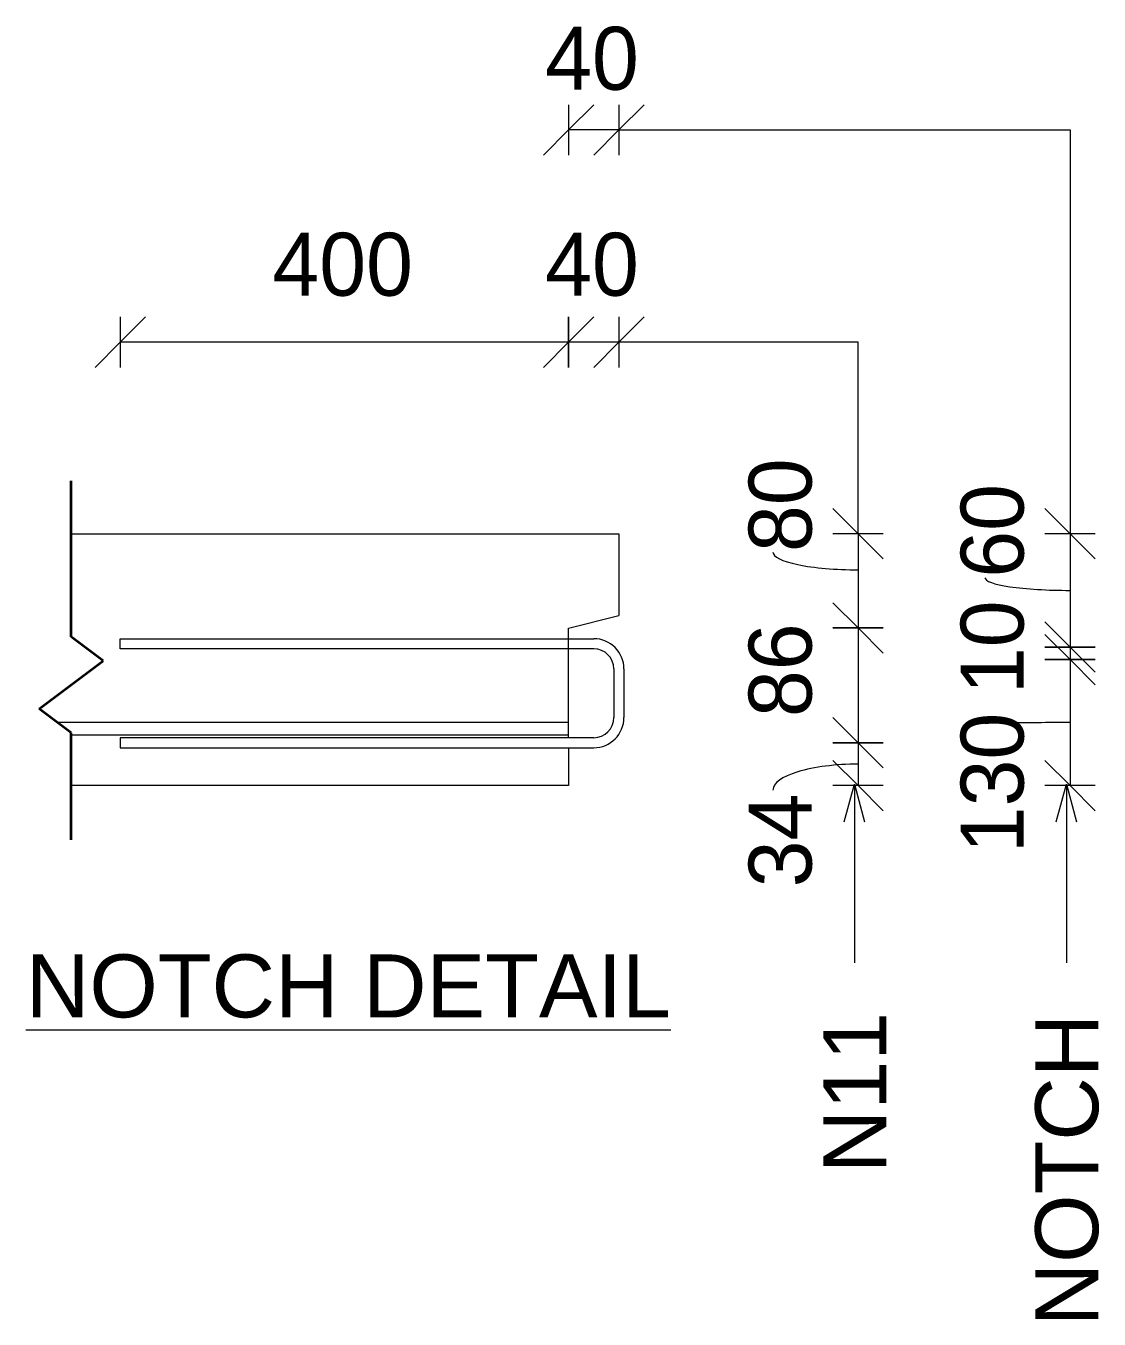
# Model space of a CAD drawing. Header units: millimetres. Extents: x 7271 to 21997, y -3310 to 18539.
# Drawn here: x 15312 to 16164, y 17512 to 18539 of the extents above; entities that cross this region are included whole.
import ezdxf

# ---------------------------------------------------------------- set-up
doc = ezdxf.new("R2010")
doc.units = ezdxf.units.MM
doc.layers.add('A-DETL', color=90, linetype='Continuous', lineweight=18)
doc.layers.add('G-ANNO-TEXT', color=231, linetype='Continuous', lineweight=9)
doc.styles.add('Arial_1', font='arial.ttf', dxfattribs={"height": 50})
doc.styles.add('Nirmala UI Semilight_1', font='NirmalaS.ttf', dxfattribs={"height": 50})

msp = doc.modelspace()

# ---------------------------------------------------------------- linework, layer by layer
at = {"layer": 'A-DETL', "color": 7}
for p, q in [((15742.69531, 18456.10216), (15762.69531, 18476.10216)), ((15742.69531, 18476.10216), (15742.69531, 18456.10216)), ((15802.69531, 18476.10216), (15782.69531, 18456.10216)), ((15782.69531, 18476.10216), (15782.69531, 18456.10216)), ((15742.69531, 18456.10216), (15722.69531, 18436.10216)), ((15782.69531, 18456.10216), (15742.69531, 18456.10216)), ((15742.69531, 18456.10216), (15742.69531, 18436.10216)), ((15782.69531, 18456.10216), (15762.69531, 18436.10216)), ((15782.69531, 18456.10216), (15782.69531, 18436.10216)), ((15782.69531, 18456.10216), (16140.94347, 18456.10216)), ((16140.94347, 18456.10216), (16140.94347, 18135.4305)), ((15386.69531, 18307.54776), (15386.69531, 18287.54776)), ((15386.69531, 18287.54776), (15406.69531, 18307.54776)), ((15742.69531, 18287.54776), (15742.69531, 18307.54776)), ((15742.69531, 18307.54776), (15742.69531, 18287.54776)), ((15742.69531, 18287.54776), (15762.69531, 18307.54776)), ((15762.69531, 18307.54776), (15742.69531, 18287.54776)), ((15782.69531, 18307.54776), (15782.69531, 18287.54776)), ((15782.69531, 18287.54776), (15802.69531, 18307.54776)), ((15386.69531, 18287.54776), (15366.69531, 18267.54776)), ((15742.69531, 18287.54776), (15386.69531, 18287.54776)), ((15386.69531, 18287.54776), (15386.69531, 18267.54776)), ((15742.69531, 18287.54776), (15722.69531, 18267.54776)), ((15722.69531, 18267.54776), (15742.69531, 18287.54776)), ((15782.69531, 18287.54776), (15742.69531, 18287.54776)), ((15742.69531, 18287.54776), (15742.69531, 18267.54776)), ((15742.69531, 18267.54776), (15742.69531, 18287.54776)), ((15762.69531, 18267.54776), (15782.69531, 18287.54776)), ((15782.69531, 18287.54776), (15782.69531, 18267.54776)), ((15972.60067, 18287.54776), (15782.69531, 18287.54776)), ((15972.60067, 18135.4305), (15972.60067, 18287.54776)), ((15972.60067, 18135.4305), (15952.60067, 18155.4305)), ((16140.94347, 18135.4305), (16120.94347, 18155.4305)), ((15347.69531, 18135.4305), (15782.69531, 18135.4305)), ((15782.69531, 18135.4305), (15782.69531, 18070.4305)), ((15972.60067, 18135.4305), (15952.60067, 18135.4305)), ((15992.60067, 18115.4305), (15972.60067, 18135.4305)), ((15972.60067, 18135.4305), (15972.60067, 18060.56257)), ((15992.60067, 18135.4305), (15972.60067, 18135.4305)), ((16140.94347, 18135.4305), (16120.94347, 18135.4305)), ((16160.94347, 18115.4305), (16140.94347, 18135.4305)), ((16140.94347, 18135.4305), (16140.94347, 18045.4305)), ((16160.94347, 18135.4305), (16140.94347, 18135.4305)), ((15972.60067, 18060.56257), (15952.60067, 18080.56257)), ((15952.60067, 18080.56257), (15972.60067, 18060.56257)), ((15742.69531, 18060.4305), (15782.69531, 18070.4305)), ((15742.69531, 17973.4305), (15742.69531, 18060.4305)), ((15972.60067, 18060.56257), (15952.60067, 18060.56257)), ((15952.60067, 18060.56257), (15972.60067, 18060.56257)), ((15972.60067, 18060.56257), (15992.60067, 18060.56257)), ((15992.60067, 18060.56257), (15972.60067, 18060.56257)), ((15972.60067, 18060.56257), (15992.60067, 18040.56257)), ((15992.60067, 18040.56257), (15972.60067, 18060.56257)), ((15972.60067, 18060.56257), (15972.60067, 17969.4305)), ((16140.94347, 18045.4305), (16120.94347, 18065.4305)), ((16120.94347, 18065.4305), (16140.94347, 18045.4305)), ((16140.94347, 18035.4305), (16120.94347, 18055.4305)), ((16120.94347, 18055.4305), (16140.94347, 18035.4305)), ((15386.69531, 18044.06257), (15386.69531, 18052.06257)), ((15386.69531, 18052.06257), (15762.69531, 18052.06257)), ((16140.94347, 18045.4305), (16120.94347, 18045.4305)), ((16120.94347, 18045.4305), (16140.94347, 18045.4305)), ((16140.94347, 18045.4305), (16160.94347, 18045.4305)), ((16160.94347, 18045.4305), (16140.94347, 18045.4305)), ((16140.94347, 18045.4305), (16160.94347, 18025.4305)), ((16160.94347, 18025.4305), (16140.94347, 18045.4305)), ((16140.94347, 18045.4305), (16140.94347, 18035.4305)), ((15762.69531, 18044.06257), (15386.69531, 18044.06257)), ((16140.94347, 18035.4305), (16120.94347, 18035.4305)), ((16120.94347, 18035.4305), (16140.94347, 18035.4305)), ((16140.94347, 18035.4305), (16160.94347, 18035.4305)), ((16160.94347, 18035.4305), (16140.94347, 18035.4305)), ((16140.94347, 18035.4305), (16160.94347, 18015.4305)), ((16160.94347, 18015.4305), (16140.94347, 18035.4305)), ((16140.94347, 18035.4305), (16140.94347, 17935.4305)), ((15778.69531, 18028.06257), (15778.69531, 17989.4305)), ((15786.69531, 18028.06257), (15786.69531, 17989.4305)), ((15742.69531, 17985.55017), (15336.73575, 17985.55017)), ((15972.60067, 17969.4305), (15952.60067, 17989.4305)), ((15952.60067, 17989.4305), (15972.60067, 17969.4305)), ((15742.69531, 17975.55017), (15347.69531, 17975.55017)), ((15762.69531, 17973.4305), (15386.69531, 17973.4305)), ((15386.69531, 17973.4305), (15386.69531, 17965.4305)), ((15386.69531, 17965.4305), (15762.69531, 17965.4305)), ((15742.69531, 17965.4305), (15742.69531, 17935.4305)), ((15972.60067, 17969.4305), (15952.60067, 17969.4305)), ((15952.60067, 17969.4305), (15972.60067, 17969.4305)), ((15972.60067, 17969.4305), (15992.60067, 17969.4305)), ((15992.60067, 17969.4305), (15972.60067, 17969.4305)), ((15972.60067, 17969.4305), (15992.60067, 17949.4305)), ((15992.60067, 17949.4305), (15972.60067, 17969.4305)), ((15972.60067, 17969.4305), (15972.60067, 17935.4305)), ((15972.60067, 17935.4305), (15952.60067, 17955.4305)), ((16140.94347, 17935.4305), (16120.94347, 17955.4305)), ((15742.69531, 17935.4305), (15347.69531, 17935.4305)), ((15972.60067, 17935.4305), (15952.60067, 17935.4305)), ((15961.63378, 17906.51119), (15969.67226, 17936.51119)), ((15969.67226, 17936.51119), (15969.67226, 17795.96958)), ((15969.67226, 17936.51119), (15977.71074, 17906.51119)), ((15992.60067, 17935.4305), (15972.60067, 17935.4305)), ((15972.60067, 17935.4305), (15992.60067, 17915.4305)), ((16140.94347, 17935.4305), (16120.94347, 17935.4305)), ((16129.97659, 17906.51119), (16138.01507, 17936.51119)), ((16138.01507, 17936.51119), (16138.01507, 17795.96958)), ((16138.01507, 17936.51119), (16146.05354, 17906.51119)), ((16160.94347, 17935.4305), (16140.94347, 17935.4305)), ((16140.94347, 17935.4305), (16160.94347, 17915.4305)), ((15969.67226, 17795.96958), (15969.67226, 17794.56958)), ((16138.01507, 17795.96958), (16138.01507, 17794.67791))]:
    msp.add_line(p, q, dxfattribs=at)
at = {"layer": 'A-DETL', "color": 250, "lineweight": 35}
for p, q in [((15347.69531, 18053.5305), (15347.69531, 18177.54776)), ((15373.09531, 18034.4805), (15347.69531, 18053.5305)), ((15322.29531, 17996.3805), (15373.09531, 18034.4805)), ((15347.69531, 17977.3305), (15322.29531, 17996.3805)), ((15347.69531, 17892.3305), (15347.69531, 17977.3305))]:
    msp.add_line(p, q, dxfattribs=at)
at = {"layer": 'A-DETL', "color": 7}
for centre, radius, start, end in [((15762.69531, 18028.06257), 24, 0, 90), ((15762.69531, 18028.06257), 16, 0, 90), ((15762.69531, 17989.4305), 16, 270, 0), ((15762.69531, 17989.4305), 24, 270, 0)]:
    msp.add_arc(centre, radius, start, end, dxfattribs=at)
for centre, ratio, start_param, end_param in [((15972.60067, 18120.89979), 0.2093446084, 3.1415926536, 4.7123889804), ((16140.94347, 18100.51088), 0.149101642, 3.1415926536, 4.7123889804), ((16140.94347, 17984.53679), 0.0132191917, 1.5707963268, 3.1415926536), ((15972.60067, 17931.76408), 0.305682633, 1.5707963268, 3.1415926536)]:
    msp.add_ellipse(centre, major_axis=(67.60745, 0), ratio=ratio, start_param=start_param, end_param=end_param, dxfattribs=at)

# ---------------------------------------------------------------- texts
at = {"layer": 'G-ANNO-TEXT', "color": 7, "char_height": 50, "attachment_point": 1}
for s, insert, width, style in [('40', (15724.13328, 18537.9943), 91.392375, 'Nirmala UI Semilight_1'), ('400', (15507.56637, 18374.43991), 136.286875, 'Nirmala UI Semilight_1'), ('40', (15724.13328, 18374.43991), 91.392375, 'Nirmala UI Semilight_1'), ('\\LNOTCH DETAIL', (15311.77263, 17801.32875), 622.1095, 'Arial_1')]:
    msp.add_mtext(s, dxfattribs=dict(at, insert=insert, width=width, style=style))
at = {"layer": 'G-ANNO-TEXT', "color": 7, "char_height": 50, "attachment_point": 1, "rotation": 90}
for s, insert, width, style in [('80', (15885.70853, 18120.89979), 89.789, 'Nirmala UI Semilight_1'), ('60', (16054.05133, 18100.51088), 89.789, 'Nirmala UI Semilight_1'), ('10', (16054.05133, 18008.05743), 76.962, 'Nirmala UI Semilight_1'), ('86', (15885.70853, 17989.83049), 89.789, 'Nirmala UI Semilight_1'), ('130', (16054.05133, 17881.70469), 121.8565, 'Nirmala UI Semilight_1'), ('34', (15885.70853, 17854.64001), 91.392375, 'Nirmala UI Semilight_1'), ('N11', (15944.93991, 17627.56958), 153.924, 'Arial_1'), ('NOTCH', (16113.28271, 17505.96958), 301.4345, 'Arial_1')]:
    msp.add_mtext(s, dxfattribs=dict(at, insert=insert, width=width, style=style))

doc.saveas('drawing.dxf')
